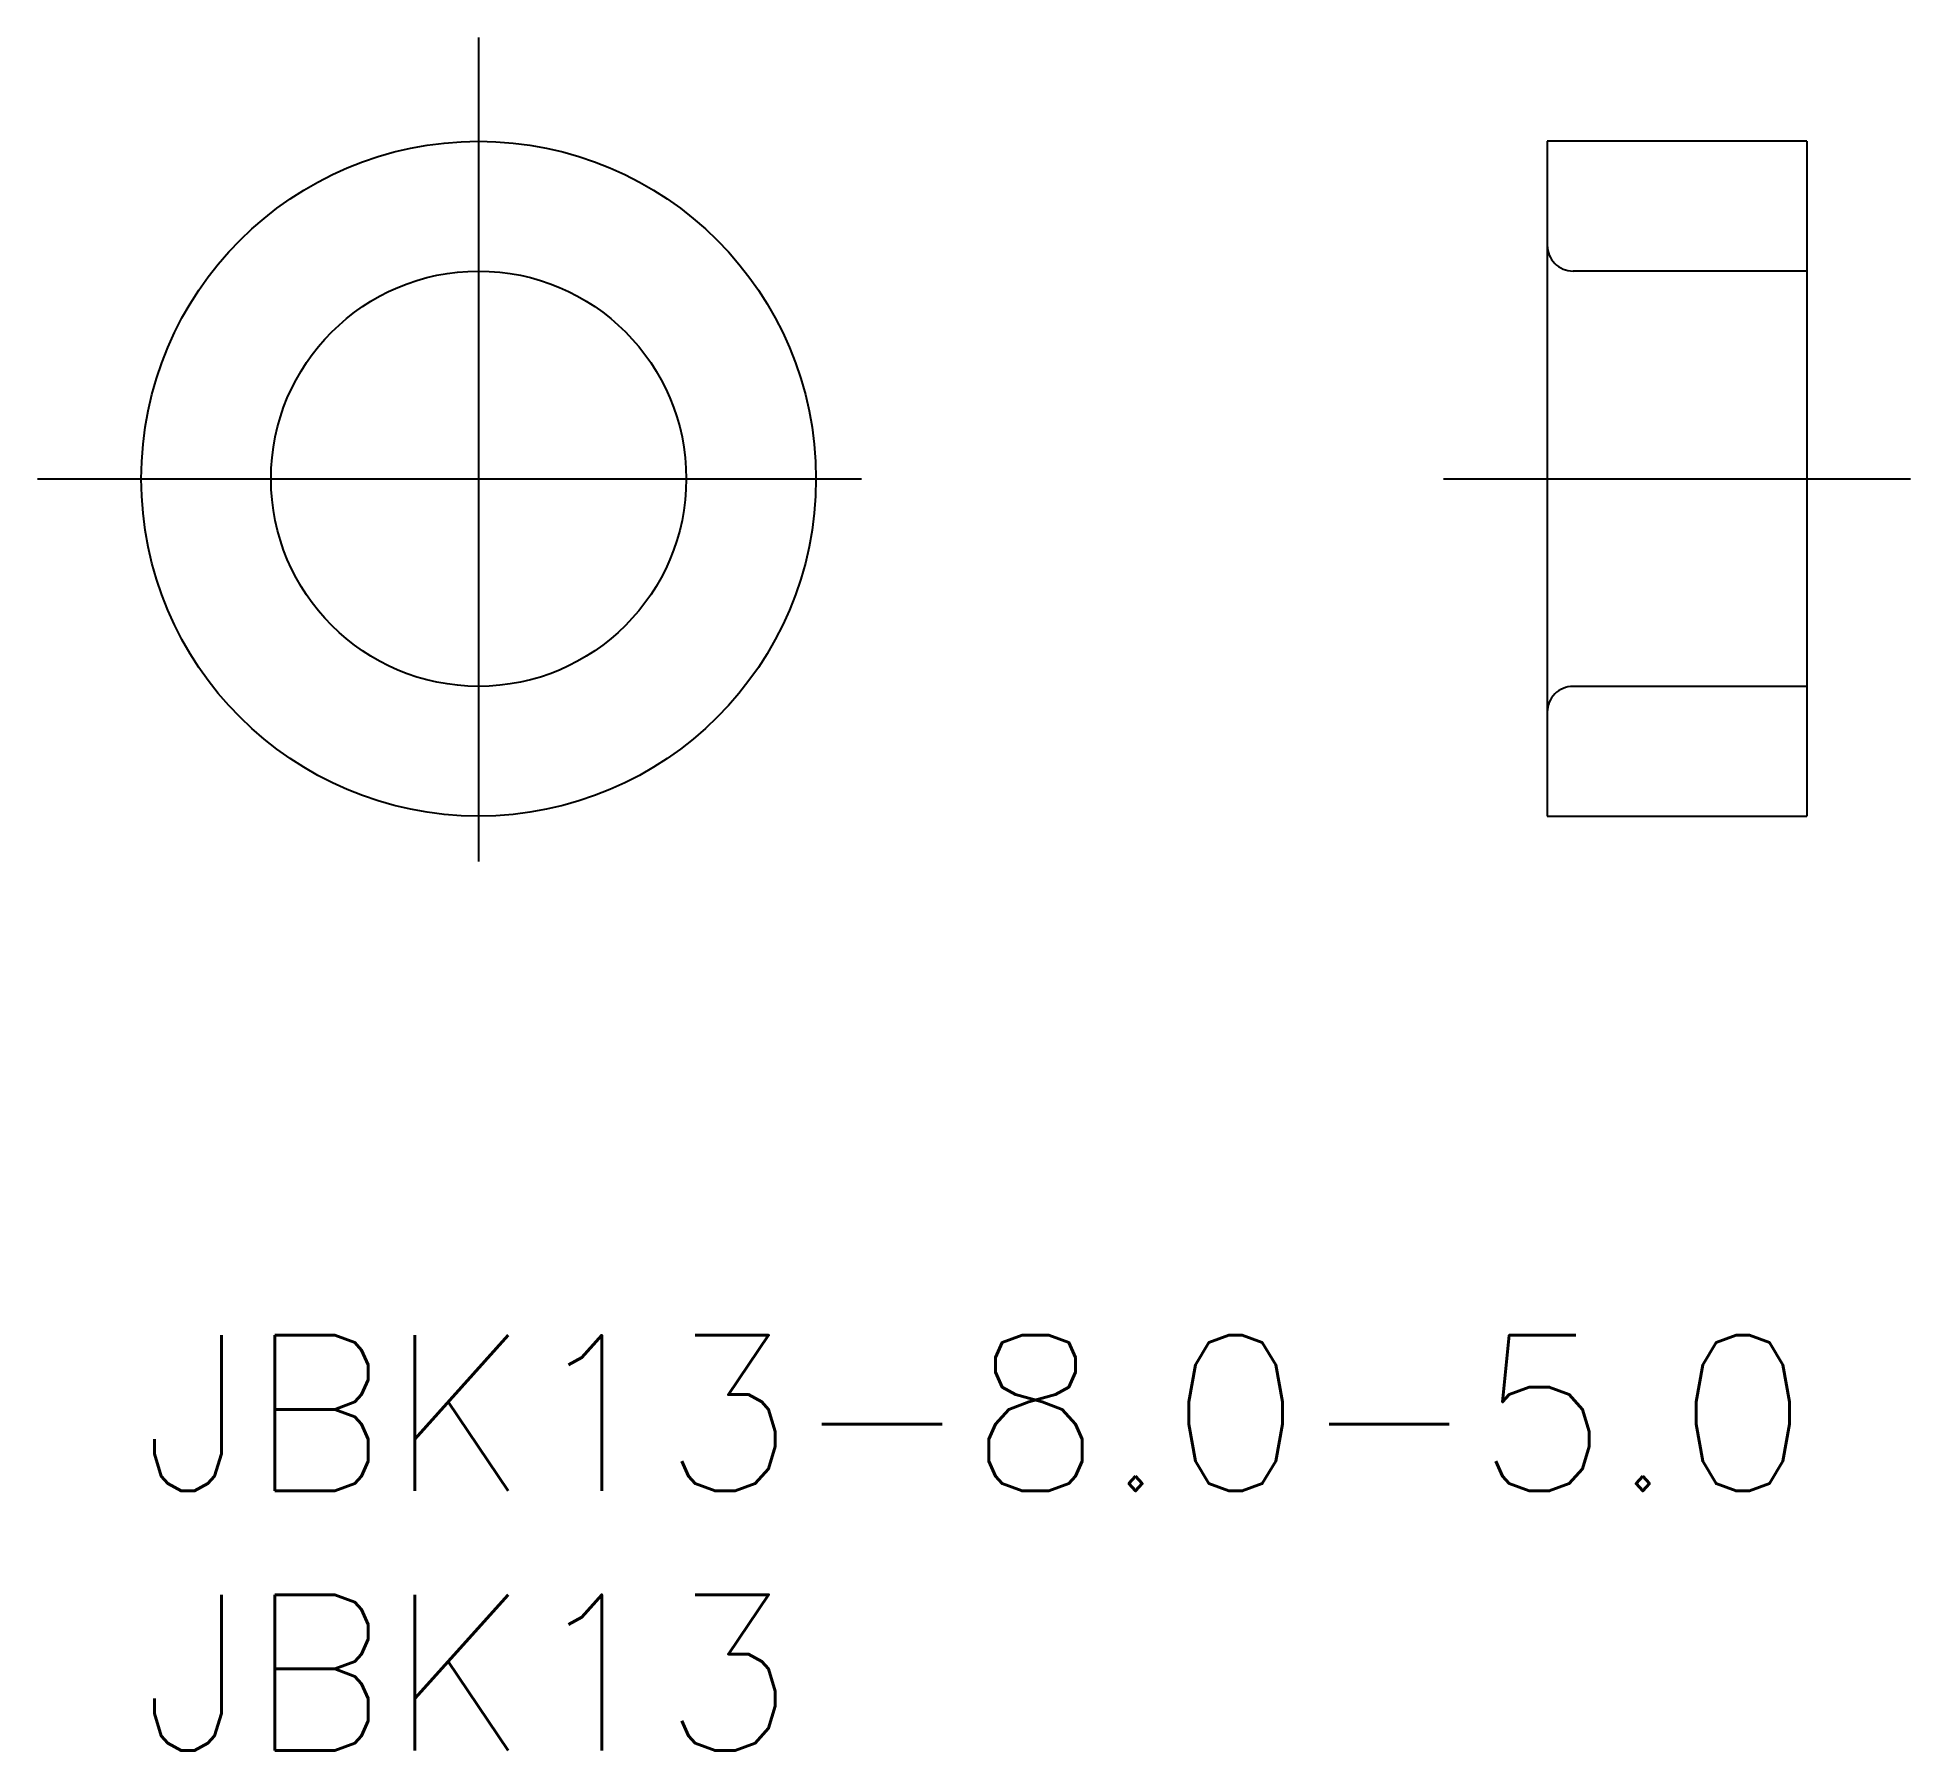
# Model space of a CAD drawing. Extents: x -2 to 34.1, y -8 to 25.
import ezdxf

# ---------------------------------------------------------------- set-up
doc = ezdxf.new("R2010")
doc.units = 0
doc.header["$LTSCALE"] = 0.5
doc.linetypes.add('CENTER', pattern=[50.8, 31.75, -6.35, 6.35, -6.35])
doc.linetypes.add('DASHED', pattern=[19.05, 12.7, -6.35])
for name, color, linetype in [('MSM_CENTER', 1, 'CENTER'), ('MSM_CONTINUOUS', 7, 'CONTINUOUS'), ('MSM_DASHED', 4, 'DASHED'), ('MSM_PART_NUMBER', 7, 'CONTINUOUS')]:
    doc.layers.add(name, color=color, linetype=linetype)
doc.styles.get("Standard").update_dxf_attribs({"font": 'txt.shx', "height": 3, "bigfont": 'bigfont.shx'})

# ---------------------------------------------------------------- blocks, each defined once
blk = doc.blocks.new('*U10')
at = {"layer": 'MSM_PART_NUMBER'}
blk.add_text('JBK13-8.0-5.0', height=3, dxfattribs=at).set_placement((0, -3))
blk = doc.blocks.new('*U11')
at = {"layer": 'MSM_PART_NUMBER'}
blk.add_text('JBK13', height=3, dxfattribs=at).set_placement((0, -8))

msp = doc.modelspace()

# ---------------------------------------------------------------- linework, layer by layer
at = {"layer": 'MSM_CENTER'}
for p, q in [((6.5, 25), (6.5, 8)), ((-2, 16.5), (15, 16.5)), ((25.089, 16.5), (34.089, 16.5))]:
    msp.add_line(p, q, dxfattribs=at)
at = {"layer": 'MSM_CONTINUOUS'}
for p, q in [((32.089, 23), (27.089, 23)), ((27.089, 23), (27.089, 10)), ((32.089, 23), (32.089, 10)), ((27.089, 10), (32.089, 10))]:
    msp.add_line(p, q, dxfattribs=at)
for radius in [6.5, 4]:
    msp.add_circle((6.5, 16.5), radius, dxfattribs=at)
at = {"layer": 'MSM_DASHED'}
for p, q in [((32.089, 20.5), (27.589, 20.5)), ((32.089, 12.5), (27.589, 12.5))]:
    msp.add_line(p, q, dxfattribs=at)
for centre, start, end in [((27.589, 21), 180, 270), ((27.589, 12), 90, 180)]:
    msp.add_arc(centre, 0.5, start, end, dxfattribs=at)

# ---------------------------------------------------------------- block references
at = {"layer": 'MSM_CONTINUOUS'}
for name in ['*U10', '*U11']:
    msp.add_blockref(name, (0, 0), dxfattribs=at)

doc.saveas('drawing.dxf')
